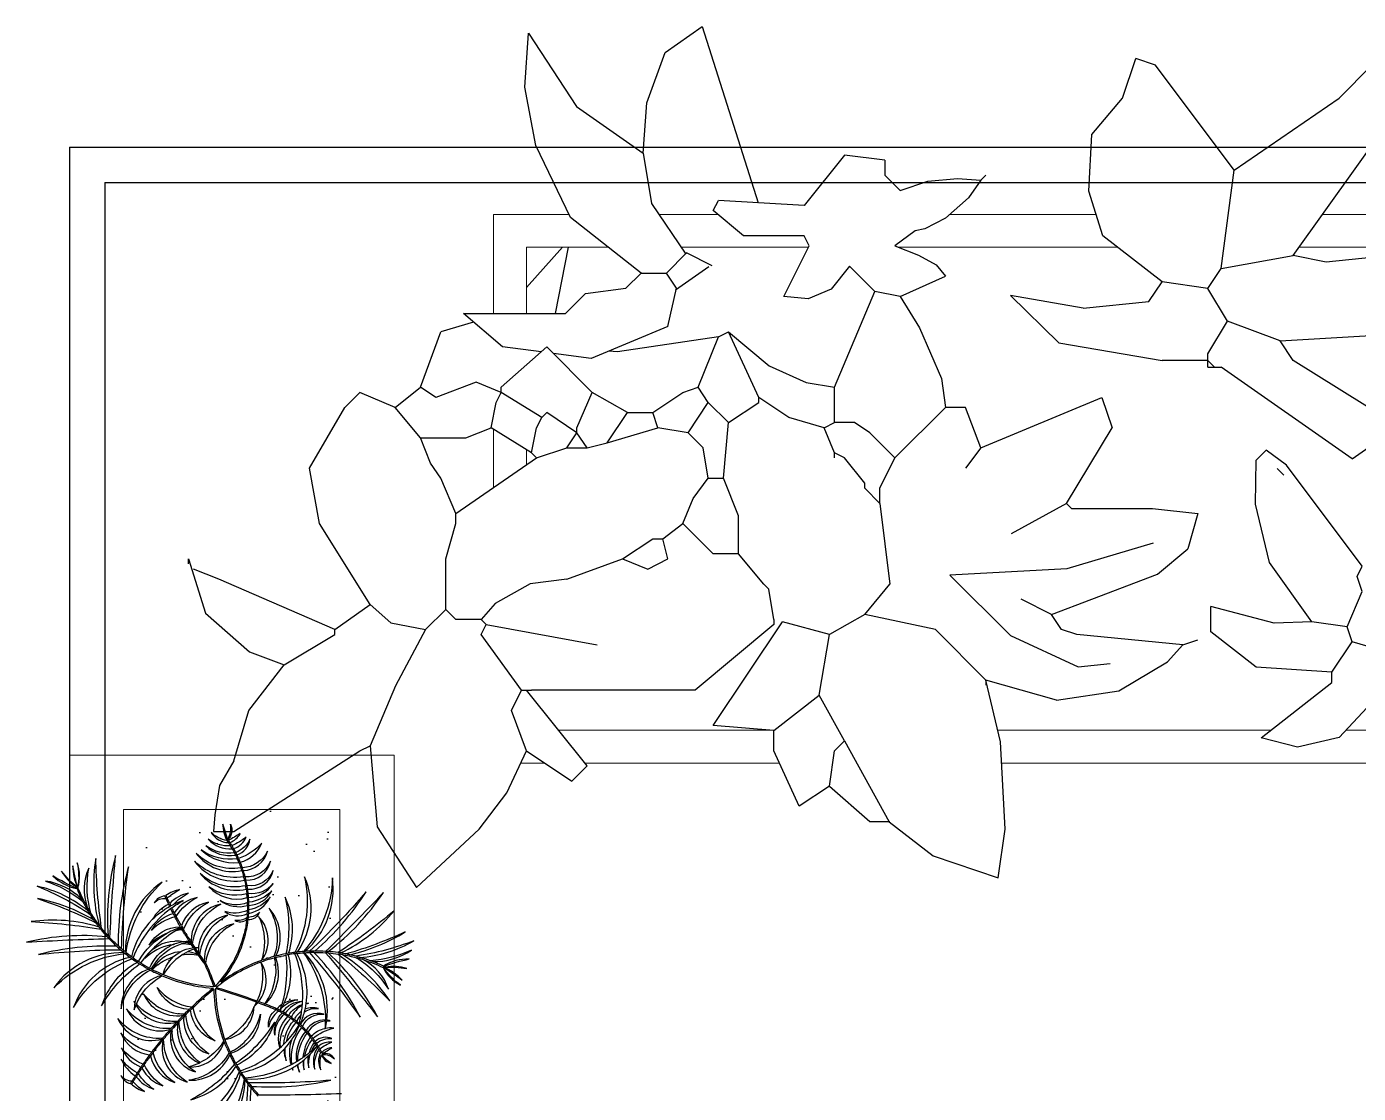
# Model space of a CAD drawing. Header units: millimetres. Extents: x 1227 to 5452, y 1361 to 9588.
# Drawn here: x 3467.7 to 3655.5, y 7403.7 to 7554.1 of the extents above; entities that cross this region are included whole.
import ezdxf

# ---------------------------------------------------------------- set-up
doc = ezdxf.new("R2010")
doc.units = ezdxf.units.MM
doc.layers.add('linee a vista', color=5, linetype='Continuous')
doc.layers.add('Plants', color=92, linetype='Continuous')
doc.layers.add('Pots', color=145, linetype='Continuous', lineweight=13)
doc.layers.add('Soil', color=7, linetype='Continuous', true_color=0xa1c4ab)

# ---------------------------------------------------------------- blocks, each defined once
blk = doc.blocks.new('6')
at = {"layer": 'Plants'}
for p, q in [((5427.11, 14760.65), (5428.46, 14780.49)), ((5428.46, 14780.49), (5446.04, 14753.57)), ((5478.5, 14773.4), (5491.99, 14782.82)), ((5491.99, 14782.82), (5512.48, 14718.4)), ((5471.74, 14754.98), (5478.5, 14773.4)), ((5645.73, 14756.73), (5650.53, 14771.13)), ((5657.72, 14768.73), (5650.53, 14771.13)), ((5686.52, 14730.34), (5657.72, 14768.73)), ((5724.91, 14756.73), (5736.9, 14768.73)), ((5431.16, 14739.4), (5427.11, 14760.65)), ((5634.52, 14743.43), (5645.73, 14756.73)), ((5686.52, 14730.34), (5724.91, 14756.73)), ((5446.04, 14753.57), (5470.38, 14736.57)), ((5470.38, 14736.57), (5471.74, 14754.98)), ((5708.11, 14699.15), (5744.1, 14749.53)), ((5633.41, 14722.66), (5634.52, 14743.43)), ((5443.82, 14713), (5431.16, 14739.4)), ((5470.38, 14736.57), (5473.41, 14718.14)), ((5544.04, 14735.87), (5529.27, 14717.42)), ((5558.8, 14734.03), (5544.04, 14735.87)), ((5558.8, 14734.03), (5558.8, 14728.49)), ((5558.8, 14728.49), (5564.34, 14722.96)), ((5564.34, 14722.96), (5574.47, 14726.29)), ((5574.47, 14726.29), (5585.31, 14727.35)), ((5585.31, 14727.35), (5593.87, 14726.65)), ((5593.87, 14726.65), (5589.38, 14720.25)), ((5593.87, 14726.65), (5595.71, 14728.49)), ((5681.72, 14694.35), (5686.52, 14730.34)), ((5638.53, 14706.34), (5633.41, 14722.66)), ((5473.41, 14718.14), (5485.95, 14699.67)), ((5496.05, 14715.57), (5497.9, 14719.26)), ((5529.27, 14717.42), (5497.9, 14719.26)), ((5589.38, 14720.25), (5580.91, 14712.79)), ((5469.66, 14692.7), (5443.82, 14713)), ((5507.12, 14706.34), (5496.05, 14715.57)), ((5580.91, 14712.79), (5573.45, 14708.88)), ((5569.88, 14708.19), (5562.49, 14702.65)), ((5573.45, 14708.88), (5569.88, 14708.19)), ((5440.96, 14702.17), (5427.72, 14687.42)), ((5438.32, 14677.93), (5443.16, 14702.17)), ((5529.27, 14706.34), (5507.12, 14706.34)), ((5521.89, 14684.2), (5531.12, 14702.65)), ((5531.12, 14702.65), (5529.27, 14706.34)), ((5562.49, 14702.65), (5571.08, 14699.29)), ((5660.13, 14689.55), (5638.53, 14706.34)), ((5486.27, 14700.08), (5478.88, 14692.7)), ((5495.65, 14695.39), (5486.27, 14700.08)), ((5571.08, 14699.29), (5577.52, 14695.74)), ((5681.72, 14694.35), (5708.11, 14699.15)), ((5720.11, 14696.75), (5708.11, 14699.15)), ((5768.1, 14701.54), (5720.11, 14696.75)), ((5464.12, 14687.16), (5469.66, 14692.7)), ((5469.66, 14692.7), (5478.88, 14692.7)), ((5482.58, 14687.16), (5478.88, 14692.7)), ((5494.43, 14695.06), (5482.23, 14686.53)), ((5545.88, 14695.27), (5539.21, 14686.86)), ((5555.11, 14686.04), (5545.88, 14695.27)), ((5577.52, 14695.74), (5580.95, 14691.58)), ((5676.92, 14687.15), (5681.72, 14694.35)), ((5564.34, 14684.2), (5580.95, 14691.58)), ((5655.33, 14682.35), (5660.13, 14689.55)), ((5676.92, 14687.15), (5660.13, 14689.55)), ((5441.97, 14677.93), (5449.35, 14685.32)), ((5449.35, 14685.32), (5464.12, 14687.16)), ((5479.48, 14673.22), (5482.58, 14687.16)), ((5530.73, 14683.31), (5521.89, 14684.2)), ((5539.21, 14686.86), (5530.73, 14683.31)), ((5540.34, 14650.98), (5555.11, 14686.04)), ((5564.34, 14684.2), (5555.11, 14686.04)), ((5564.34, 14684.2), (5571.41, 14672.66)), ((5604.77, 14684.57), (5622.4, 14667.25)), ((5631.34, 14679.95), (5604.77, 14684.57)), ((5631.34, 14679.95), (5655.33, 14682.35)), ((5684.12, 14675.16), (5676.92, 14687.15)), ((5404.7, 14677.93), (5441.97, 14677.93)), ((5418.99, 14665.73), (5404.75, 14677.93)), ((5408.37, 14674.83), (5396.38, 14671.28)), ((5479.48, 14673.22), (5451.45, 14661.48)), ((5571.41, 14672.66), (5579.55, 14654.19)), ((5676.92, 14663.16), (5684.12, 14675.16)), ((5703.32, 14667.96), (5684.12, 14675.16)), ((5389, 14650.98), (5396.38, 14671.28)), ((5497.9, 14669.43), (5460.98, 14663.89)), ((5490.51, 14650.98), (5497.9, 14669.43)), ((5497.9, 14669.43), (5501.58, 14671.28)), ((5512.66, 14647.28), (5501.58, 14671.28)), ((5501.58, 14671.28), (5516.5, 14658.81)), ((5703.32, 14667.96), (5744.1, 14670.35)), ((5708.11, 14660.76), (5703.32, 14667.96)), ((5418.53, 14650.98), (5435.14, 14665.74)), ((5433.05, 14663.89), (5418.99, 14665.73)), ((5451.75, 14649.13), (5435.14, 14665.74)), ((5451.45, 14661.48), (5437.59, 14663.29)), ((5460.98, 14663.89), (5457.85, 14664.16)), ((5622.4, 14667.25), (5660.13, 14660.76)), ((5676.92, 14660.76), (5676.92, 14663.16)), ((5516.5, 14658.81), (5530.06, 14652.77)), ((5676.92, 14660.76), (5660.13, 14660.76)), ((5679.32, 14658.36), (5676.92, 14660.76)), ((5676.92, 14658.36), (5676.92, 14660.76)), ((5676.92, 14658.36), (5679.32, 14658.36)), ((5679.32, 14658.36), (5681.72, 14658.36)), ((5729.7, 14624.77), (5681.72, 14658.36)), ((5746.5, 14636.76), (5708.11, 14660.76)), ((5579.55, 14654.19), (5580.95, 14643.59)), ((5361.32, 14643.59), (5366.85, 14649.13)), ((5379.77, 14643.59), (5366.85, 14649.13)), ((5379.77, 14643.59), (5389, 14650.98)), ((5394.54, 14647.28), (5389, 14650.98)), ((5409.31, 14652.82), (5394.54, 14647.28)), ((5418.53, 14649.13), (5409.31, 14652.82)), ((5416.69, 14645.44), (5418.53, 14649.13)), ((5418.53, 14649.13), (5418.53, 14650.98)), ((5433.3, 14639.9), (5418.53, 14649.13)), ((5446.21, 14636.21), (5451.75, 14649.13)), ((5464.67, 14641.75), (5451.75, 14649.13)), ((5473.9, 14641.75), (5484.97, 14649.13)), ((5484.97, 14649.13), (5490.51, 14650.98)), ((5494.2, 14645.44), (5490.51, 14650.98)), ((5530.06, 14652.77), (5540.34, 14650.98)), ((5540.34, 14638.06), (5540.34, 14650.98)), ((5348.4, 14621.45), (5361.32, 14643.59)), ((5389, 14632.52), (5379.77, 14643.59)), ((5414.84, 14636.21), (5416.69, 14645.44)), ((5486.82, 14634.36), (5494.2, 14645.44)), ((5501.58, 14638.06), (5494.2, 14645.44)), ((5501.58, 14638.06), (5512.66, 14645.44)), ((5523.73, 14639.9), (5512.66, 14647.28)), ((5512.66, 14645.44), (5512.66, 14647.28)), ((5562.49, 14625.13), (5580.95, 14643.59)), ((5588.33, 14643.59), (5580.95, 14643.59)), ((5593.87, 14628.83), (5588.33, 14643.59)), ((5593.87, 14628.83), (5638.16, 14647.28)), ((5638.16, 14647.28), (5641.86, 14636.21)), ((5431.45, 14636.21), (5433.3, 14639.9)), ((5435.14, 14641.75), (5433.3, 14639.9)), ((5446.21, 14634.36), (5435.14, 14641.75)), ((5457.29, 14630.67), (5464.67, 14641.75)), ((5464.67, 14641.75), (5473.9, 14641.75)), ((5475.75, 14636.21), (5473.9, 14641.75)), ((5536.65, 14636.21), (5523.73, 14639.9)), ((5405.61, 14632.52), (5414.84, 14636.21)), ((5429.6, 14626.98), (5414.84, 14636.21)), ((5429.6, 14626.98), (5431.45, 14636.21)), ((5442.53, 14628.83), (5446.21, 14634.36)), ((5446.21, 14634.36), (5446.21, 14636.21)), ((5449.91, 14628.83), (5446.21, 14634.36)), ((5457.29, 14630.67), (5475.75, 14636.21)), ((5486.82, 14634.36), (5475.75, 14636.21)), ((5492.36, 14628.83), (5486.82, 14634.36)), ((5499.74, 14617.75), (5501.58, 14638.06)), ((5536.65, 14636.21), (5540.34, 14638.06)), ((5540.34, 14626.98), (5536.65, 14636.21)), ((5547.73, 14638.06), (5540.34, 14638.06)), ((5553.27, 14634.36), (5547.73, 14638.06)), ((5562.49, 14625.13), (5553.27, 14634.36)), ((5625.25, 14608.52), (5641.86, 14636.21)), ((5729.7, 14624.77), (5746.5, 14636.76)), ((5392.69, 14623.29), (5389, 14632.52)), ((5389, 14632.52), (5405.61, 14632.52)), ((5431.45, 14625.13), (5442.53, 14628.83)), ((5442.53, 14628.83), (5449.91, 14628.83)), ((5449.91, 14628.83), (5457.29, 14630.67)), ((5494.2, 14617.75), (5492.36, 14628.83)), ((5593.87, 14628.83), (5588.33, 14621.45)), ((5401.92, 14604.84), (5431.45, 14625.13)), ((5431.45, 14625.13), (5429.6, 14626.98)), ((5544.04, 14625.13), (5540.34, 14626.98)), ((5540.34, 14625.13), (5540.34, 14626.98)), ((5551.42, 14615.91), (5544.04, 14625.13)), ((5556.95, 14614.06), (5562.49, 14625.13)), ((5694.36, 14608.23), (5694.58, 14624.3)), ((5694.58, 14624.3), (5698.27, 14627.99)), ((5705.66, 14622.46), (5698.27, 14627.99)), ((5352.09, 14601.14), (5348.4, 14621.45)), ((5396.38, 14617.75), (5392.69, 14623.29)), ((5704.68, 14618.89), (5702.28, 14621.28)), ((5733.34, 14585.54), (5705.66, 14622.46)), ((5401.92, 14604.84), (5396.38, 14617.75)), ((5488.67, 14610.37), (5494.2, 14617.75)), ((5494.2, 14617.75), (5499.74, 14617.75)), ((5505.31, 14603.93), (5499.74, 14617.75)), ((5551.42, 14614.06), (5551.42, 14615.91)), ((5484.97, 14601.14), (5488.67, 14610.37)), ((5556.95, 14608.52), (5551.42, 14614.06)), ((5556.95, 14608.52), (5556.95, 14614.06)), ((5401.92, 14601.14), (5401.92, 14604.84)), ((5556.95, 14608.52), (5560.65, 14579)), ((5625.25, 14608.52), (5604.94, 14597.45)), ((5625.25, 14608.52), (5627.09, 14606.68)), ((5627.09, 14606.68), (5656.62, 14606.68)), ((5656.62, 14606.68), (5673.23, 14604.84)), ((5673.23, 14604.84), (5669.54, 14591.91)), ((5699.45, 14586.92), (5694.36, 14608.23)), ((5370.55, 14571.61), (5352.09, 14601.14)), ((5398.23, 14588.23), (5401.92, 14601.14)), ((5477.59, 14595.61), (5484.97, 14601.14)), ((5496.05, 14590.07), (5484.97, 14601.14)), ((5505.28, 14590.07), (5505.31, 14603.93)), ((5462.82, 14588.23), (5473.9, 14595.61)), ((5473.9, 14595.61), (5477.59, 14595.61)), ((5479.44, 14588.23), (5477.59, 14595.61)), ((5505.28, 14590.07), (5496.05, 14590.07)), ((5514.51, 14579), (5505.28, 14590.07)), ((5656.93, 14594.03), (5625.39, 14584.59)), ((5658.47, 14582.69), (5669.54, 14591.91)), ((5304.1, 14588.23), (5310.38, 14568.42)), ((5304.1, 14586.38), (5304.1, 14588.23)), ((5398.23, 14569.77), (5398.23, 14588.23)), ((5442.53, 14580.84), (5462.82, 14588.23)), ((5462.82, 14588.23), (5472.06, 14584.53)), ((5472.06, 14584.53), (5479.44, 14588.23)), ((5714.88, 14565.24), (5699.45, 14586.92)), ((5731.5, 14581.85), (5733.34, 14585.54)), ((5315.18, 14580.84), (5305.95, 14584.53)), ((5357.62, 14562.38), (5315.18, 14580.84)), ((5442.53, 14580.84), (5429.03, 14579.07)), ((5625.39, 14584.59), (5582.59, 14582.23)), ((5582.59, 14582.23), (5604.74, 14560.2)), ((5634.47, 14573.46), (5658.47, 14582.69)), ((5733.34, 14576.31), (5731.5, 14581.85)), ((5429.03, 14579.07), (5416.32, 14571.97)), ((5516.35, 14577.15), (5514.51, 14579)), ((5518.19, 14566.08), (5516.35, 14577.15)), ((5551.42, 14567.92), (5560.65, 14579)), ((5727.8, 14563.39), (5733.34, 14576.31)), ((5357.62, 14562.38), (5370.55, 14571.61)), ((5370.55, 14571.61), (5378.18, 14564.87)), ((5416.32, 14571.97), (5411.15, 14566.08)), ((5619.71, 14567.92), (5608.63, 14573.46)), ((5619.71, 14567.92), (5634.47, 14573.46)), ((5701.14, 14564.72), (5677.97, 14570.78)), ((5677.97, 14561.55), (5677.97, 14570.78)), ((5310.38, 14568.42), (5326.48, 14554.21)), ((5390.85, 14562.38), (5398.23, 14569.77)), ((5401.92, 14566.08), (5398.23, 14569.77)), ((5411.15, 14566.08), (5401.92, 14566.08)), ((5412.99, 14564.23), (5411.15, 14566.08)), ((5518.19, 14566.08), (5518.19, 14564.23)), ((5551.42, 14567.92), (5538.5, 14560.54)), ((5577.26, 14562.38), (5551.42, 14567.92)), ((5623.4, 14562.38), (5619.71, 14567.92)), ((5357.62, 14560.54), (5357.62, 14562.38)), ((5378.18, 14564.87), (5390.85, 14562.38)), ((5390.85, 14562.38), (5379.87, 14541.78)), ((5411.15, 14560.54), (5412.99, 14564.23)), ((5412.99, 14564.23), (5453.6, 14556.85)), ((5518.19, 14564.23), (5489.4, 14540.24)), ((5496.05, 14527.32), (5521.33, 14565.22)), ((5538.5, 14560.54), (5521.33, 14565.22)), ((5595.71, 14543.93), (5577.26, 14562.38)), ((5628.93, 14560.54), (5623.4, 14562.38)), ((5694.58, 14548.63), (5677.97, 14561.55)), ((5714.88, 14565.24), (5701.14, 14564.72)), ((5727.8, 14563.39), (5714.89, 14565.24)), ((5729.65, 14557.86), (5727.8, 14563.39)), ((5339.17, 14549.47), (5357.62, 14560.54)), ((5425.92, 14540.24), (5411.15, 14560.54)), ((5534.81, 14538.39), (5538.5, 14560.54)), ((5604.74, 14560.2), (5629.52, 14548.79)), ((5667.69, 14556.85), (5628.93, 14560.54)), ((5662.1, 14550.66), (5667.69, 14556.85)), ((5667.69, 14556.85), (5673.23, 14558.69)), ((5722.27, 14546.78), (5729.65, 14557.86)), ((5742.57, 14554.16), (5729.65, 14557.86)), ((5326.48, 14554.21), (5339.17, 14549.47)), ((5326.25, 14532.86), (5339.17, 14549.47)), ((5629.52, 14548.79), (5641.16, 14549.97)), ((5644.3, 14540.01), (5662.1, 14550.66)), ((5722.27, 14546.78), (5694.58, 14548.63)), ((5722.27, 14543.09), (5722.27, 14546.78)), ((5379.87, 14541.78), (5370.55, 14519.93)), ((5601.08, 14521.36), (5595.71, 14543.93)), ((5621.55, 14536.54), (5595.71, 14543.93)), ((5595.71, 14543.93), (5595.71, 14542.08)), ((5696.43, 14522.79), (5722.27, 14543.09)), ((5422.22, 14532.86), (5425.92, 14540.24)), ((5425.92, 14540.24), (5427.76, 14540.24)), ((5449.91, 14512.55), (5427.76, 14540.24)), ((5427.76, 14540.24), (5429.6, 14540.24)), ((5489.4, 14540.24), (5429.6, 14540.24)), ((5518.19, 14525.47), (5534.81, 14538.39)), ((5544.04, 14521.78), (5534.81, 14538.39)), ((5621.55, 14536.54), (5644.3, 14540.01)), ((5320.71, 14514.4), (5326.25, 14532.86)), ((5427.76, 14518.09), (5422.22, 14532.86)), ((5735.19, 14533.87), (5724.87, 14522.99)), ((5518.19, 14525.47), (5496.05, 14527.32)), ((5518.19, 14518.09), (5518.19, 14525.47)), ((5540.34, 14518.09), (5544.04, 14521.78)), ((5544.04, 14521.78), (5560.4, 14492.06)), ((5709.62, 14519.44), (5696.43, 14522.79)), ((5724.87, 14522.99), (5709.62, 14519.44)), ((5320.72, 14488.56), (5366.85, 14518.09)), ((5366.85, 14518.09), (5370.55, 14519.93)), ((5370.55, 14519.93), (5373.09, 14490.29)), ((5420.55, 14502.72), (5427.76, 14518.09)), ((5427.76, 14518.09), (5444.37, 14507.02)), ((5527.42, 14497.79), (5518.19, 14518.09)), ((5538.5, 14505.17), (5540.34, 14518.09)), ((5602.77, 14489.4), (5601.08, 14521.36)), ((5320.71, 14514.4), (5315.46, 14505.38)), ((5444.37, 14507.02), (5449.91, 14512.55)), ((5315.46, 14505.38), (5313.77, 14494.72)), ((5410.38, 14489.4), (5420.55, 14502.72)), ((5538.5, 14505.17), (5527.42, 14497.79)), ((5538.5, 14505.17), (5553.27, 14492.25)), ((5313.77, 14494.72), (5313.33, 14488.56)), ((5313.33, 14488.56), (5320.72, 14488.56)), ((5373.09, 14490.29), (5387.5, 14468.09)), ((5387.5, 14468.09), (5410.38, 14489.4)), ((5553.27, 14492.25), (5560.65, 14492.25)), ((5560.4, 14492.06), (5576.5, 14479.63)), ((5600.23, 14471.64), (5602.77, 14489.4)), ((5576.5, 14479.63), (5600.23, 14471.64))]:
    blk.add_line(p, q, dxfattribs=at)
for centre, start, end in [((5479.48, 14673.22), 292.4667, 347.1957), ((5489.4, 14540.24), 270.353, 310.156)]:
    blk.add_arc(centre, 0.000231, start, end, dxfattribs=at)
blk = doc.blocks.new('24')
at = {"layer": 'Pots'}
for points in [[(5415.72, 14677.93), (5415.72, 14714.17), (5443.26, 14714.17)], [(5476.11, 14714.17), (5497.73, 14714.17)], [(5582.48, 14714.17), (5636.08, 14714.17)], [(5718.84, 14714.17), (5777.57, 14714.17)], [(5427.72, 14677.93), (5427.72, 14702.17), (5457.6, 14702.17)], [(5484.26, 14702.17), (5530.88, 14702.17)], [(5563.72, 14702.17), (5643.9, 14702.17)], [(5710.27, 14702.17), (5785.34, 14702.17)], [(5415.72, 14614.32), (5415.72, 14635.66)], [(5427.72, 14622.57), (5427.72, 14628.16)], [(5518.37, 14525.6), (5439.47, 14525.6)], [(5700.01, 14525.6), (5600.07, 14525.6)], [(5757.96, 14525.6), (5727.36, 14525.6)], [(5434.49, 14513.6), (5425.66, 14513.6)], [(5520.23, 14513.6), (5449.07, 14513.6)], [(5892.81, 14513.6), (5601.49, 14513.6)]]:
    blk.add_lwpolyline(points, dxfattribs=at)
blk = doc.blocks.new('17')
at = {"layer": 'Soil'}
h = blk.add_hatch(dxfattribs=at)
h.set_pattern_fill('AR-SAND', color=256, scale=1.2, angle=-90, style=0)
h.set_pattern_definition([(307.5, (3106.124, 13045.087), (58.7296, 1.92), [0, -46.3296, 0, -51.816, 0, -49.53]), (277.5, (3106.12, 13045.09), (86.019, -53.9428), [0, -24.9936, 0, -41.7576, 0, -16.002]), (237.5, (3106.124, 13082.577), (0.1725, -94.9191), [0, -15.24, 0, -54.864, 0, -71.628]), (227.5, (3106.12, 13082.58), (26.7515, -91.6268), [0, -7.62, 0, -35.9664, 0, -41.148])])
h.paths.add_polyline_path([(5118.12, 12885.09), (5118.12, 13045.09), (3106.12, 13045.09), (3106.12, 12885.09)])
at = {"layer": 'Plants'}
for points in [[(3282.34, 12961.37, 0.008761), (3286.13, 12963.04, -0.228296), (3306.19, 12933.38, 0.30667), (3287.48, 12963.68, 0.016073), (3294.22, 12967.18, -0.111271), (3320.61, 12934.75, 0.196953), (3295.93, 12968.16, 0.010075), (3299.99, 12970.64, -0.174181), (3341.26, 12932.56, 0.2582), (3301.52, 12971.64, 0.009787), (3305.32, 12974.26, -0.175168), (3356.54, 12946.32, 0.249628), (3306.19, 12974.89, 0.007062), (3308.86, 12976.9, -0.026555), (3369.2, 12970.19, 0.070199), (3311.88, 12979.33, 0.016905), (3317.85, 12984.64, -0.011876)], [(3316.15, 13046.25, -0.011872), (3317.17, 12985.39, -0.018411), (3310.71, 12979.67, 0.071243), (3306.19, 13038.39, -0.026608), (3308.1, 12977.59, -0.007675), (3305.23, 12975.44, 0.145995), (3297.2, 13009.72, 0.012828), (3298.68, 13010.33, -0.011311), (3297.07, 13009.95, 0.016484), (3294.93, 13013.4, 0.048154), (3300.14, 13015.09, -0.044838), (3294.49, 13014.04, 0.018482), (3291.78, 13017.69, 0.057754), (3298.43, 13018.58, -0.061447), (3291.07, 13018.55, 0.017061), (3288.27, 13021.69, 0.101227), (3297.16, 13022.03, -0.102531), (3286.73, 13023.24, 0.029389), (3281.26, 13027.98, -0.003222), (3282.05, 13028.46, 0.225947), (3298, 13026.39, -0.181854), (3283.89, 13029.52, -0.008531), (3286.04, 13030.67, 0.247708), (3298.41, 13030.93, -0.143025), (3287.6, 13031.31, 0.219665), (3293.83, 13038.55, -0.099835), (3287.22, 13031.76, -0.21884), (3290.44, 13041.12, 0.315728), (3286.51, 13032.04, -0.001312), (3282.22, 13039.17, 0.181035), (3285.63, 13031.61, 0.00655), (3283.09, 13030.22, -0.089212), (3278.07, 13039.11, 0.223385), (3281.23, 13029.14, 0.00969), (3278.85, 13027.64, -0.181136), (3275.31, 13039.11, 0.289028), (3277.52, 13026.74, 0.007628), (3275.33, 13025.14, -0.125725), (3267.71, 13040.49, 0.079591), (3267.88, 13034.27, 0.023263), (3262.24, 13035.27, -0.036773), (3262.24, 13037.89, 0.041452), (3261.76, 13035.33, 0.223184), (3212.02, 13018.91, -0.007675), (3211.83, 13022.5, -0.026608), (3259.65, 13060.11, 0.071243), (3211.75, 13025.84, -0.018411), (3211.97, 13034.46, -0.011872), (3259.26, 13072.79, 0.083632), (3212.11, 13036.35, -0.015992), (3212.94, 13043.79, -0.031808), (3247.61, 13081.93, 0.108995), (3213.39, 13046.66, -0.022934), (3215.67, 13057.15, -0.116154), (3238.91, 13080.93, 0.198599), (3217.1, 13062.06, -0.034164), (3222.9, 13076.95, 0.164846), (3235.95, 13089.83, -0.091874), (3223, 13077.15, -0.005552), (3224.14, 13079.49, -0.016458), (3232.2, 13091.01, 0.11371), (3222.9, 13077.57, -0.07322), (3223.73, 13094.42, 0.137372), (3222.64, 13078.73, 0.003388), (3221.95, 13077.29, -0.03724), (3216.62, 13096.32, 0.144632), (3221.87, 13077.13, 0.018041), (3218.54, 13069.28, 0.156383), (3210.07, 13097.88, -0.090095), (3217.94, 13067.67, 0.017265), (3215.4, 13059.92, 0.118477), (3203.11, 13099.7, -0.057239), (3214.56, 13056.86, 0.009879), (3213.47, 13052.32, 0.081452), (3196.62, 13093.37, -0.036883), (3212.92, 13049.68, 0.008888), (3212.19, 13045.55, 0.11194), (3180.92, 13085.13, -0.031946), (3211.91, 13043.66, 0.015718), (3211.09, 13036.28, 0.083846), (3167.55, 13077.18, -0.011876), (3210.97, 13034.49, 0.016905), (3210.73, 13026.51, 0.070199), (3166.9, 13064.55, -0.026555), (3210.81, 13022.64, 0.007062), (3210.99, 13019.3, 0.249628), (3156.74, 13039.52, -0.175168), (3211.06, 13018.23, 0.009787), (3211.5, 13013.63, 0.2582), (3156.01, 13018.97, -0.174181), (3211.72, 13011.82, 0.010075), (3212.43, 13007.11, 0.196953), (3170.96, 13004.56, -0.111271), (3212.77, 13005.18, 0.016073), (3214.42, 12997.77, 0.30667), (3179.18, 12992.63, -0.228296), (3214.8, 12996.31, 0.008761), (3215.95, 12992.34, 0.022939)], [(3221.95, 13077.29, 0.000378), (3221.87, 13077.13, 0.34205)], [(3222.64, 13078.73, 0.010189), (3222.9, 13077.57, -0.07322)], [(3223, 13077.15, 0.000462), (3222.9, 13076.95, -0.017284)], [(3215.4, 13059.92, 0.006714), (3214.56, 13056.86, 0.34205)], [(3217.1, 13062.06, 0.010919), (3215.67, 13057.15, -0.017284)], [(3218.54, 13069.28, 0.003648), (3217.94, 13067.67, 0.34205)], [(3213.47, 13052.32, 0.005709), (3212.92, 13049.68, 0.34205)], [(3212.19, 13045.55, 0.004036), (3211.91, 13043.66, 0.34205)], [(3213.39, 13046.66, 0.006188), (3212.94, 13043.79, -0.017284)], [(3211.09, 13036.28, 0.003791), (3210.97, 13034.49, 0.34205)], [(3212.11, 13036.35, 0.004048), (3211.97, 13034.46, -0.017284)], [(3262.33, 13034.38, 0.001867), (3261.69, 13034.38, 0.175567)], [(3261.76, 13035.33, -0.001977), (3262.24, 13035.27, 0.0174)], [(3267.88, 13034.27, -0.001729), (3268.29, 13034.18, 0.001174), (3267.89, 13034.2, 0.175567)], [(3210.73, 13026.51, 0.008209), (3210.81, 13022.64, 0.34205)], [(3211.75, 13025.84, 0.007125), (3211.83, 13022.5, -0.017284)], [(3271.54, 13020.8, 0.006328), (3270.2, 13019.59)], [(3276.28, 13024.61, 0.0086), (3274.33, 13023.12)], [(3279.6, 13026.92, 0.005519), (3278.29, 13026.04)], [(3281.26, 13027.98, 0.002558), (3280.76, 13028.36, -0.001751), (3281.18, 13027.93)], [(3283.89, 13029.52, 0.007421), (3282.05, 13028.46)], [(3284.66, 13024.03, -0.007156), (3286.21, 13022.13)], [(3288.27, 13021.69, 0.00889), (3286.73, 13023.24, -0.001751)], [(3210.99, 13019.3, 0.002276), (3211.06, 13018.23, 0.34205)], [(3211.5, 13013.63, 0.003859), (3211.72, 13011.82, 0.34205)], [(3212.02, 13018.91, 0.001743), (3212.08, 13018.1, -0.017284)], [(3212.56, 13013.17, 0.003104), (3212.75, 13011.73, -0.017284)], [(3250.93, 13017.25, 0.002128), (3250.22, 13017.31, 0.15929)], [(3299.26, 12971.37, 0.115228), (3279.53, 13003.59, -0.165702), (3262.22, 13010.88, 0.010075), (3260.5, 13008.57, 0.223516), (3281.86, 13000.77, -0.274752), (3282, 13000.61, -0.277747), (3259.12, 13006.56, 0.010686), (3257.49, 13003.97, 0.235094), (3272.89, 12996.83, -0.227839), (3256.55, 13002.36, 0.007496), (3255.52, 13000.48), (3255.48, 13000.41, 0.002637), (3255.13, 12999.74, 0.198541), (3267.04, 12992.32, -0.273693), (3254.18, 12997.76, 0.001461), (3253.17, 12995.28, -0.133271)], [(3257.67, 13016.36, 0.007874), (3255.09, 13016.76, 0.15929)], [(3263.57, 13012.57, 0.007554), (3262.22, 13010.88)], [(3265.78, 13015.13, 0.002294), (3265.34, 13014.64, 0.007554)], [(3267.33, 13016.78, 0.007913), (3265.78, 13015.13, 0.002294)], [(3269.82, 13013.27, 0.019311), (3265.78, 13015.13, 0.255482)], [(3276.62, 13009.23, 0.034379), (3269.82, 13013.27, 0.010152), (3266.61, 13014.28, -0.043508)], [(3288.61, 13018.95, -0.004325), (3289.47, 13017.74)], [(3291.78, 13017.69, 0.004534), (3291.07, 13018.55, -0.001751)], [(3291.99, 13013.89, -0.003128), (3292.55, 13012.98)], [(3294.93, 13013.4, 0.003123), (3294.49, 13014.04, -0.001751)], [(3212.43, 13007.11, 0.004157), (3212.77, 13005.18, 0.34205)], [(3213.5, 13006.8, 0.003647), (3213.81, 13005.12, -0.017284)], [(3213.81, 13005.12, -0.096704), (3250.14, 13002.16, 0.065237), (3253.43, 12998.58, 0.000419), (3253.38, 12998.47), (3253.37, 12998.44, 0.001663), (3252.21, 12995.61, 0.085344)], [(3237.01, 12997.95, 0.174599), (3215.49, 12997.65, -0.016348), (3213.81, 13005.12, -0.096704)], [(3249.11, 13003.8, -0.018916), (3252.83, 13001.98, 0.004427)], [(3253.81, 13001.05, 0.010093), (3250.14, 13002.16, 0.111381)], [(3254.64, 13000.97, -0.004103), (3255.41, 13000.51, 0.002389), (3254.55, 13000.8, 0.111381)], [(3257.49, 13003.97, 0.006543), (3256.55, 13002.36)], [(3260.5, 13008.57, 0.008533), (3259.12, 13006.56)], [(3277.85, 13005.25, -0.007097), (3279.53, 13003.59)], [(3283.54, 13003.59, 0.006456), (3282.45, 13004.6, 0.010152)], [(3294.52, 13009.52, -0.00192), (3294.83, 13008.93)], [(3297.2, 13009.72, 0.001072), (3297.07, 13009.95, -0.001751)], [(3198.49, 12975.21, 0.032904), (3187.34, 12977.23, 0.317856), (3182.14, 12985.73, -0.182485), (3185.94, 12977.37, 0.008732), (3182.94, 12977.61, 0.237757), (3170.8, 12993.58, -0.181755), (3180.34, 12977.73, 0.009722), (3176.99, 12977.77, 0.260759), (3166.36, 12994.64, -0.17378), (3174.65, 12977.72, 0.010192), (3171.14, 12977.53, 0.252617), (3160.8, 12995.68, -0.260535), (3168.33, 12977.27, 0.009886), (3164.95, 12976.83, 0.378858), (3151.27, 12995.63, -0.346761), (3162.44, 12976.42, 0.012354), (3158.27, 12975.57, 0.373521), (3144.42, 12993.72, -0.326048), (3155.89, 12974.99, 0.014119), (3151.22, 12973.63, 0.339397), (3136.97, 12991.42, -0.281611), (3149.19, 12972.95, 0.012773), (3145.08, 12971.39, 0.238874), (3131.09, 12987.25, -0.126845), (3142.33, 12970.21, 0.008463), (3139.69, 12968.97, 0.290901), (3128.09, 12978.56, -0.182356), (3137.99, 12968.11, 0.009727), (3135.04, 12966.51, 0.225145), (3126.49, 12975.68, -0.089929), (3132.83, 12965.22, 0.008098), (3130.47, 12963.73, 0.181535), (3124.01, 12971.41, -0.001325), (3128.98, 12962.73, 0.002449), (3128.28, 12962.25, 0.34205)], [(3212.4, 12990.17, 0.294809), (3185.23, 12984.93, -0.150745), (3210.42, 12988.75, 0.100395)], [(3214.42, 12997.77, 0.003177), (3214.8, 12996.31, 0.34205)], [(3215.49, 12997.65, 0.002616), (3215.8, 12996.47, -0.017284)], [(3216.85, 12992.82, -0.008097), (3215.8, 12996.47, -0.087635), (3230.13, 12997.3)], [(3215.95, 12992.34, 0.011195), (3217.61, 12987.32, 0.34205)], [(3216.85, 12992.82, 0.01382), (3218.91, 12986.69, -0.017284)], [(3237.01, 12997.95, -0.126631), (3250.22, 12989.22, 0.13356), (3230.13, 12997.3, 0.223815)], [(3253.17, 12995.28, 0.003303), (3250.94, 12989.65), (3250.88, 12989.5, 0.003031), (3248.9, 12984.3)], [(3252.21, 12995.61, 0.003276), (3250, 12990.02), (3249.94, 12989.86, 0.000136), (3249.85, 12989.63)], [(3254.41, 13000.53, 0.007542), (3253.43, 12998.58)], [(3255.13, 12999.74, 0.006612), (3254.29, 12998.04, 0.000167), (3254.18, 12997.76)], [(3272.65, 12981.67, -0.180095), (3286.39, 12964.28, 0.017102), (3293.51, 12967.94, 0.111381), (3263.25, 12996.86, -0.201249), (3295, 12968.79, 0.010644), (3299.26, 12971.37, 0.115228)], [(3217.73, 12986.99, 0.07228), (3233.73, 12957.02, 0.116598), (3198.49, 12975.21, 0.34205)], [(3210.42, 12988.75, -0.043602), (3217.73, 12986.99)], [(3217.61, 12987.32, 0.058472), (3212.4, 12990.17, -0.195633)], [(3217.61, 12987.32, 0.000734), (3217.73, 12986.99, 0.34205)], [(3218.93, 12986.65, -0.198813), (3251.6, 12981.61, 0.3682), (3218.91, 12986.69, 0.3682)], [(3218.91, 12986.69, 0.000079), (3218.93, 12986.65, -0.017284)], [(3218.93, 12986.65, 0.081515), (3237.61, 12953.64, -0.017284), (3247.62, 12983.75)], [(3248.53, 12983.31, 0.017381), (3238.5, 12953.09, 0.096116), (3282.13, 12962.37, 0.296259)], [(3276.14, 12960.02, 0.361519), (3251.73, 12981.65), (3251.92, 12981.44, -0.193822), (3276.07, 12959.99)], [(3276.93, 12975.59, 0.137722), (3257.35, 12986.26, -0.127824), (3272.65, 12981.67)], [(3127.97, 12962.14, 0.196497), (3117.13, 12964.1, -0.339351), (3128.26, 12962.28, -0.001093), (3128.29, 12962.25), (3116.95, 12958.54, 0.109533), (3128.93, 12961.47, -0.000646), (3129.11, 12961.6, -0.146881), (3123.16, 12949.8, 0.249702), (3130.63, 12962.62, -0.008474), (3133.06, 12964.17, -0.182999), (3128.11, 12947.59, 0.227209), (3135.23, 12965.46, -0.010091), (3138.25, 12967.11, -0.182927), (3133.13, 12945.93, 0.229826), (3139.92, 12967.96, -0.008605), (3142.57, 12969.21, -0.199295), (3135.98, 12942.6, 0.221467), (3145.26, 12970.37, -0.01266), (3149.29, 12971.91, -0.241086), (3138.6, 12938.8, 0.288134), (3151.33, 12972.6, -0.014047), (3155.92, 12973.95, -0.231299), (3144.4, 12937.54, 0.289254), (3158.33, 12974.55, -0.012414), (3162.47, 12975.4, -0.248707), (3153.42, 12941.7, 0.280333), (3165.01, 12975.82, -0.010048), (3168.4, 12976.26, -0.231558), (3163.19, 12948.23, 0.285972), (3171.29, 12976.53, -0.010639), (3174.91, 12976.72, -0.236286), (3173.42, 12956.48, 0.228942), (3177.15, 12976.76, -0.010354), (3180.68, 12976.71, -0.199826), (3181.51, 12959.93, 0.275871), (3183.28, 12976.58, -0.008857), (3186.29, 12976.32, -0.154321), (3188.23, 12967.36, 0.258261), (3187.67, 12976.17, -0.030774), (3197.98, 12974.3, 0.073569)], [(3145.08, 12971.39, 0.008676), (3142.33, 12970.21, 0.34205)], [(3151.22, 12973.63, 0.006196), (3149.19, 12972.95, 0.34205)], [(3151.33, 12972.6, 0.006309), (3149.29, 12971.91, 0.358744)], [(3158.27, 12975.57, 0.00709), (3155.89, 12974.99, 0.34205)], [(3158.33, 12974.55, 0.007289), (3155.92, 12973.95, 0.358744)], [(3164.95, 12976.83, 0.007389), (3162.44, 12976.42, 0.34205)], [(3165.01, 12975.82, 0.007547), (3162.47, 12975.4, 0.358744)], [(3171.14, 12977.53, 0.008187), (3168.33, 12977.27, 0.34205)], [(3171.29, 12976.53, 0.008521), (3168.4, 12976.26, 0.358744)], [(3176.99, 12977.77, 0.006784), (3174.65, 12977.72, 0.34205)], [(3177.15, 12976.76, 0.006573), (3174.91, 12976.72, 0.358744)], [(3182.94, 12977.61, 0.007551), (3180.34, 12977.73, 0.34205)], [(3183.28, 12976.58, 0.007642), (3180.68, 12976.71, 0.358744)], [(3187.34, 12977.23, 0.004064), (3185.94, 12977.37, 0.34205)], [(3187.67, 12976.17, 0.004076), (3186.29, 12976.32, 0.358744)], [(3208.84, 12938.16, 0.01255), (3219.9, 12945.94), (3219.99, 12946, -0.023023), (3236.88, 12952.78, 0.13279), (3197.98, 12974.3, 0.358744)], [(3285.38, 12963.81, 0.088511), (3276.93, 12975.59, -0.078713)], [(3299.26, 12971.37, 0.003104), (3300.48, 12972.16, 0.296259)], [(3301.52, 12971.64, -0.003859), (3299.99, 12970.64, 0.086941)], [(3304.57, 12974.96, 0.001743), (3305.23, 12975.44, 0.296259)], [(3306.19, 12974.89, -0.002276), (3305.32, 12974.26, 0.086941)], [(3308.1, 12977.59, 0.007125), (3310.71, 12979.67, 0.296259)], [(3311.88, 12979.33, -0.008209), (3308.86, 12976.9, 0.086941)], [(3128.93, 12961.47, 0.027335), (3128.29, 12962.25, -0.217634)], [(3130.47, 12963.73, 0.00522), (3128.98, 12962.73, 0.34205)], [(3130.63, 12962.62, 0.005357), (3129.11, 12961.6, 0.358744)], [(3135.04, 12966.51, 0.007423), (3132.83, 12965.22, 0.34205)], [(3135.23, 12965.46, 0.007412), (3133.06, 12964.17, 0.358744)], [(3139.69, 12968.97, 0.005521), (3137.99, 12968.11, 0.34205)], [(3139.92, 12967.96, 0.005504), (3138.25, 12967.11, 0.358744)], [(3145.26, 12970.37, 0.008601), (3142.57, 12969.21, 0.358744)], [(3192.46, 12951.17, -0.091), (3184.24, 12962.24, 0.163378), (3192.73, 12947.44, 0.047115)], [(3193.39, 12961.83, -0.036015), (3190.62, 12966.58, 0.068238), (3193, 12959.69, 0.047136)], [(3193.39, 12961.83, 0.209929), (3219.48, 12945.63, 0.247818)], [(3282.34, 12961.37, -0.094945), (3238.86, 12952.09, 0.041167), (3269.56, 12920.14, 0.086941)], [(3282.13, 12962.37, 0.007571), (3285.38, 12963.81, 0.088511)], [(3285.38, 12963.81, 0.002388), (3286.39, 12964.28, 0.296259)], [(3287.48, 12963.68, -0.003177), (3286.13, 12963.04, 0.086941)], [(3293.51, 12967.94, 0.003647), (3295, 12968.79, 0.296259)], [(3295.93, 12968.16, -0.004157), (3294.22, 12967.18, 0.086941)], [(3194.49, 12939.09, -0.173161), (3176.06, 12956.98, 0.285814), (3195.44, 12936.33, 0.031249)], [(3218.73, 12945.08, -0.301093), (3193, 12959.69, 0.247818)], [(3209.19, 12937.17, 0.012738), (3220.46, 12945.1, -0.023021), (3237.27, 12951.85, -0.095948), (3225.7, 12908.84)], [(3252.75, 12936.32, 0.200478), (3277.06, 12952.92, -0.295535), (3254.41, 12934.59)], [(3268.07, 12918.74, -0.239912), (3253.33, 12887.39, 0.377655), (3268.7, 12919.31, 0.00101), (3268.83, 12919.44, 0.007709), (3275.17, 12914.01, -0.252386), (3260.52, 12880.86, 0.386946), (3275.64, 12913.62, 0.011413), (3285.34, 12905.97, -0.181744), (3271.27, 12883.08, 0.267567), (3287.43, 12904.42, 0.007749), (3294.26, 12899.55, -0.133418), (3282.21, 12883.55, 0.197101), (3296.54, 12897.99, 0.004676), (3300.76, 12895.2, -0.102074), (3290.74, 12883.47, 0.152625), (3302.94, 12893.8, 0.004284), (3306.87, 12891.35, -0.251353), (3302.59, 12883.09, 0.229983), (3308.69, 12890.25, -0.014727), (3308.81, 12890.77, 0.108264), (3314.62, 12900.66, -0.073333), (3307.26, 12892.3, -0.003954), (3303.64, 12894.55, 0.152286), (3312.88, 12907.56, -0.108204), (3301.26, 12896.08, -0.004457), (3297.25, 12898.73, 0.196503), (3310.37, 12914.19, -0.139054), (3294.69, 12900.48, -0.007436), (3288.16, 12905.13, 0.266584), (3307.97, 12923.01, -0.185699), (3285.78, 12906.91, -0.010962), (3276.49, 12914.22, 0.384218), (3307.61, 12932.1, -0.251822), (3275.9, 12914.72, -0.007733), (3269.56, 12920.14, 0.00108), (3269.7, 12920.27, 0.37654), (3300.11, 12938.3, -0.039649), (3296.43, 12933.5, 0.290155), (3282.96, 12957.25, 0.022939)], [(3283.15, 12954.82, -0.096277), (3293.19, 12941.74, -0.142028), (3276.4, 12928.68, 0.058444)], [(3277.1, 12959.3, -0.043602), (3283.15, 12954.82, 0.294809)], [(3282.96, 12957.25, 0.058472), (3277.43, 12959.42, 0.359478)], [(3197.8, 12931.17, -0.003274), (3194.76, 12929.38, -0.185699), (3174.63, 12947.99, 0.266584), (3192.18, 12927.9, -0.007436), (3185.15, 12924.05, -0.139054), (3171.2, 12939.52, 0.196503), (3182.4, 12922.61, -0.003728), (3178.81, 12920.8, -0.030052), (3173.45, 12929.22, 0.034089), (3176.38, 12921.94, -0.093143), (3167.92, 12933.23, 0.152286), (3175.56, 12919.22, -0.003954), (3171.7, 12917.41, -0.073333), (3165.38, 12926.59, 0.103416), (3169.68, 12916.5, -0.675485), (3170.04, 12915.55, 0.229983), (3175.25, 12907.71, -0.251353), (3171.97, 12916.43, 0.004284), (3176.17, 12918.39, 0.154749), (3187.25, 12906.58, 0.140718), (3214.96, 12891.03, -0.010568), (3211.95, 12887.1, -0.175567), (3159.88, 12913.68, 0.25167), (3211.44, 12886.46, -0.007675), (3209.13, 12883.7, -0.026608), (3148.52, 12888.82, 0.071243), (3206.92, 12881.21, -0.018411), (3200.87, 12875.06, -0.011872), (3140.15, 12879.28, 0.083632), (3199.49, 12873.77, -0.015992), (3193.8, 12868.89, -0.031808), (3142.43, 12864.65, 0.108995), (3191.52, 12867.11, -0.022934), (3182.69, 12860.99, -0.116154), (3149.48, 12859.44, 0.198599), (3178.3, 12858.37, -0.034164), (3163.9, 12851.44, 0.164846), (3145.58, 12850.91, -0.091874), (3163.7, 12851.36, -0.004117), (3161.9, 12850.66, -0.016919), (3147.76, 12847.63, 0.11371), (3163.72, 12851.12, -0.07322), (3151.63, 12839.36, 0.136761), (3163.09, 12850.04, 0.00291), (3164.37, 12850.54, -0.03724), (3155.28, 12832.99, 0.144632), (3164.53, 12850.61, 0.018041), (3172.32, 12854.07, 0.156383), (3159.01, 12827.38, -0.090095), (3173.86, 12854.84, 0.017265), (3181, 12858.77, 0.118477), (3162.86, 12821.3, -0.057239), (3183.71, 12860.44, 0.009879), (3187.6, 12863.01, 0.081452), (3171.93, 12821.51, -0.036883), (3189.8, 12864.57, 0.008888), (3193.15, 12867.1, 0.11194), (3189.03, 12816.82, -0.031946), (3194.65, 12868.28, 0.015718), (3200.28, 12873.13, 0.083846), (3204.22, 12813.52, -0.011876), (3201.59, 12874.35, 0.016905), (3207.2, 12880.02, 0.070199), (3213.32, 12822.31, -0.026555), (3209.79, 12882.91, 0.007062), (3211.93, 12885.47, 0.249628), (3237.81, 12833.69, -0.175168), (3212.61, 12886.3, 0.009787), (3215.43, 12889.97, 0.2582), (3252.36, 12848.22, -0.174181), (3216.5, 12891.44, 0.010075), (3219.19, 12895.37, 0.196953), (3251.26, 12868.95, -0.111271), (3220.26, 12897.02, 0.016073), (3224.11, 12903.56, 0.30667), (3253.39, 12883.29, -0.228296), (3224.82, 12904.88, 0.008761), (3226.7, 12908.57, 0.022939)], [(3192.46, 12951.17, 0.155297), (3213.39, 12941.26, 0.249828)], [(3212.69, 12940.77, -0.204558), (3192.73, 12947.44, 0.249828)], [(3226.7, 12908.57, 0.094428), (3238.23, 12951.26, 0.040866), (3268.83, 12919.44)], [(3257.95, 12931.01, 0.179749), (3282.03, 12942.31, -0.347789)], [(3280.89, 12938.26, 0.109806), (3286.81, 12948.27, -0.050161), (3282.03, 12942.31, 0.069557)], [(3293.19, 12941.74, -0.003736), (3293.47, 12941.16, 0.294809)], [(3194.49, 12939.09, 0.075374), (3205.5, 12935.96, 0.251822)], [(3204.84, 12935.54, -0.088667), (3195.44, 12936.33, 0.251822)], [(3212.76, 12914.71, -0.129352), (3203.84, 12933.45, 0.431375), (3203.74, 12933.39, 0.119795), (3207.3, 12918.98)], [(3228.23, 12914.38, -0.363818), (3208.17, 12940.3, 0.196473), (3228.29, 12914.52, 0.196473)], [(3253.94, 12933.62, -0.290683), (3237.6, 12909.99, 0.200061), (3252.09, 12935.55, 0.204545)], [(3280.89, 12938.26, -0.229229), (3259.09, 12929.88)], [(3274.18, 12925.42, 0.246361), (3293.47, 12941.16, -0.048035), (3296.32, 12933.38, -0.195329), (3270.4, 12920.98, 0.032147)], [(3296.32, 12933.38, -0.001903), (3296.41, 12933.06, 0.004287), (3296.43, 12933.5, 0.359478)], [(3179.42, 12919.98, 0.140523), (3215.81, 12892.21, 0.010124), (3218.49, 12896.12, -0.138829), (3197.55, 12917.4, 0.106077), (3206.34, 12904, -0.267567), (3192.82, 12927.1, -0.007749), (3185.47, 12923.08, 0.133418), (3195.53, 12905.77, -0.197101), (3183.01, 12921.8, -0.003808), (3179.34, 12919.94)], [(3182.4, 12922.61, 0.002878), (3185.15, 12924.05)], [(3192.18, 12927.9, 0.000772), (3192.91, 12928.31), (3193.01, 12928.37)], [(3195.67, 12923.96, -0.014945), (3192.85, 12928.9, 0.056899), (3197.55, 12917.4, 0.197286)], [(3198.29, 12930.29, -0.003436), (3195.08, 12928.4, 0.029333), (3195.67, 12923.96, 0.094066), (3219.47, 12897.66, 0.016631), (3223.41, 12904.38, -0.1786)], [(3203.98, 12929.68, 0.062421), (3203.36, 12923.04, -0.163076)], [(3206.17, 12920.05, 0.144874), (3216.36, 12900.92, -0.254884), (3203.36, 12923.04, -0.048866)], [(3206.17, 12920.05, -0.017782), (3205.72, 12922.72)], [(3211.25, 12927.11, 0.160202), (3217.62, 12911.93, 0.366572)], [(3250.89, 12909.11, 0.148044), (3257.22, 12930.32, 0.236606)], [(3258.45, 12929.1, -0.183268), (3254.73, 12910.46, 0.232701)], [(3261.45, 12913.82, 0.075449), (3262.47, 12925.24, 0.232803)], [(3263.15, 12925.98, 0.089256), (3276.4, 12928.68, 0.239259)], [(3264.08, 12915.56, 0.085229), (3263.17, 12924.58, 0.351414)], [(3263.83, 12925.34, 0.097476), (3274.18, 12925.42, 0.362473)], [(3187.25, 12906.58, -0.082287), (3176.38, 12921.94, 0.030096)], [(3178.81, 12920.8, 0.003081), (3179.42, 12919.98, 0.176085)], [(3223.41, 12904.38, -0.1786), (3207.3, 12918.98, -0.008554)], [(3212.72, 12914.76, 0.090284), (3223.98, 12905.46, 0.008097), (3225.7, 12908.84, -0.027842)], [(3220.89, 12910.43, -0.086364), (3215.09, 12921.81)], [(3228.9, 12913.38, 0.058472), (3230.77, 12907.74, -0.020925)], [(3233.19, 12907.43, -0.043602), (3229.04, 12913.7, 0.369533)], [(3230.77, 12907.74, 0.237435), (3248.79, 12893.55, -0.008495), (3247.78, 12892.74, 0.01585), (3249.32, 12893.45, 0.048298), (3254.22, 12893.04, -0.020925), (3250.81, 12894.26, 0.248521), (3264.08, 12915.56, 0.02818)], [(3261.45, 12913.82, -0.14981), (3249.99, 12894.6, -0.124183), (3233.19, 12907.43, 0.098921)], [(3268, 12920.17, -0.009368), (3268.07, 12918.74, 0.377655)], [(3268.7, 12919.31, 0.003168), (3268.6, 12919.64, 0.391787)], [(3269.32, 12920.35, 0.003602), (3269.7, 12920.27, -0.039649)], [(3275.17, 12914.01, 0.000569), (3275.64, 12913.62)], [(3275.9, 12914.72, 0.00072), (3276.49, 12914.22, 0.086941)], [(3220.84, 12910.49, 0.035297), (3224.28, 12906.51, -0.366572), (3224.24, 12906.45, -0.08219), (3217.62, 12911.93, -0.031169)], [(3223.98, 12905.46, -0.002616), (3223.41, 12904.38)], [(3224.11, 12903.56, 0.003177), (3224.82, 12904.88, 0.040866)], [(3250.89, 12909.11, -0.081837), (3242.45, 12900, 0.153952), (3254.73, 12910.46, 0.041473)], [(3285.34, 12905.97, 0.002406), (3287.43, 12904.42)], [(3285.78, 12906.91, 0.002758), (3288.16, 12905.13, 0.086941)], [(3219.47, 12897.66, -0.003885), (3218.49, 12896.12)], [(3219.19, 12895.37, 0.004157), (3220.26, 12897.02, 0.040866)], [(3248.79, 12893.55, 0.005309), (3249.32, 12893.45, -0.020925)], [(3250.81, 12894.26, -0.005146), (3249.99, 12894.6, 0.369533)], [(3294.26, 12899.55, 0.002559), (3296.54, 12897.99)], [(3294.69, 12900.48, 0.002878), (3297.25, 12898.73, 0.086941)], [(3300.76, 12895.2, 0.00239), (3302.94, 12893.8)], [(3301.26, 12896.08, 0.002622), (3303.64, 12894.55, 0.086941)], [(3209.13, 12883.7, -0.007125), (3206.92, 12881.21)], [(3207.2, 12880.02, 0.008209), (3209.79, 12882.91, 0.040866)], [(3211.95, 12887.1, -0.001743), (3211.44, 12886.46)], [(3211.93, 12885.47, 0.002276), (3212.61, 12886.3, 0.040866)], [(3215.81, 12892.21, -0.003104), (3214.96, 12891.03)], [(3215.43, 12889.97, 0.003859), (3216.5, 12891.44, 0.040866)], [(3306.87, 12891.35, 0.001961), (3308.69, 12890.25)], [(3307.26, 12892.3, 0.00206), (3309.16, 12891.15, 0.086941)], [(3200.87, 12875.06, -0.004048), (3199.49, 12873.77)], [(3200.28, 12873.13, 0.003791), (3201.59, 12874.35, 0.040866)], [(3187.6, 12863.01, 0.005709), (3189.8, 12864.57, 0.040866)], [(3193.8, 12868.89, -0.006188), (3191.52, 12867.11)], [(3193.15, 12867.1, 0.004036), (3194.65, 12868.28, 0.040866)], [(3172.32, 12854.07, 0.003648), (3173.86, 12854.84, 0.040866)], [(3182.69, 12860.99, -0.010919), (3178.3, 12858.37)], [(3181, 12858.77, 0.006714), (3183.71, 12860.44, 0.040866)], [(3163.9, 12851.44, -0.000462), (3163.7, 12851.36)], [(3164.37, 12850.54, 0.000378), (3164.53, 12850.61, 0.040866)]]:
    blk.add_lwpolyline(points, format="xyb", dxfattribs=at)
for points in [[(3249.53, 13020.13, 0.16797), (3212.56, 13013.17, -0.010568), (3212.08, 13018.1, -0.155772), (3261.69, 13034.38, 0.275998), (3269.36, 13020.18, 0.014133), (3266.44, 13017.31, -0.324541), (3257.49, 13033.37, 0.371884), (3265.04, 13015.81, 0.000895), (3264.87, 13015.61, 0.042814), (3255.59, 13018.9, -0.179613), (3253.28, 13029.13, 0.171025), (3253.73, 13019.35, 0.01758), (3249.75, 13020.09, -0.026095), (3249.37, 13021.84, 0.023285)], [(3273.65, 13023.87, -0.154716), (3267.89, 13034.2, 0.016225), (3262.33, 13034.38, 0.227894), (3270.69, 13021.39, -0.012327)], [(3271.54, 13020.8, -0.01269), (3274.33, 13023.12, 0.140639), (3289.47, 13017.74, -0.013396), (3291.99, 13013.89, -0.173266)], [(3288.61, 13018.95, -0.114415), (3276.28, 13024.61, -0.008615), (3278.29, 13026.04, 0.100649), (3286.21, 13022.13, -0.011597)], [(3281.18, 13027.93, 0.006549), (3279.6, 13026.92, 0.056536), (3284.66, 13024.03, 0.015222)], [(3250.22, 13017.31, 0.115579), (3212.75, 13011.73, 0.010644), (3213.5, 13006.8, -0.167673), (3249.11, 13003.8, -0.142219), (3246.77, 13013.98, 0.155825), (3252.83, 13001.98, -0.009453), (3254.64, 13000.97, -0.007959), (3255.75, 13003, -0.262459), (3247.9, 13017.09, -0.877804), (3247.95, 13017.09, 0.174709), (3256.75, 13004.69, -0.010156), (3258.33, 13007.18, -0.181292)], [(3255.09, 13016.76, 0.0126), (3250.93, 13017.25, 0.179793), (3259.66, 13009.12, -0.009882), (3261.37, 13011.42, -0.14276)], [(3264.26, 13014.93, 0.020296), (3257.67, 13016.36, 0.100431), (3262.7, 13013.09, -0.0083)], [(3265.34, 13014.64, 0.00954), (3263.57, 13012.57, 0.130425), (3277.85, 13005.25, 0.043508), (3266.61, 13014.28, 0.003944)], [(3267.33, 13016.78, -0.014048), (3270.2, 13019.59, 0.213683), (3292.55, 13012.98, -0.011603), (3294.52, 13009.52, -0.200309)], [(3254.55, 13000.8, 0.002037), (3253.81, 13001.05, 0.0089), (3254.41, 13000.53, -0.001059)], [(3300.48, 12972.16, 0.158963), (3283.54, 13003.59, 0.074113), (3291.93, 13005.43, -0.076439), (3282.45, 13004.6, 0.032369), (3276.62, 13009.23, 0.149616), (3294.83, 13008.93, -0.104074), (3304.57, 12974.96, -0.010568)]]:
    blk.add_lwpolyline(points, format="xyb", close=True, dxfattribs=at)
for centre, radius, start, end in [((3403.22, 12962.78), 213.75, 146.90777, 147.51802), ((3299.18, 13005.08), 29.78, 115.17605, 117.05787), ((3286.51, 13032.04), 0, 64.07954, 64.07954), ((3318.72, 12967.11), 72.48, 131.50662, 132.92593), ((3304.85, 12983.97), 50.65, 125.64152, 128.02317), ((3318.72, 12967.11), 72.48, 123.37177, 124.64102), ((3318.72, 12967.11), 72.48, 119.44806, 121.15099), ((3241.11, 12963.18), 57.57, 81.36357, 81.58341), ((3241.11, 12963.18), 57.57, 75.43111, 77.3349), ((3318.72, 12967.11), 72.48, 140.61956, 142.30777), ((3318.72, 12967.11), 72.48, 137.99139, 138.71747), ((3318.72, 12967.11), 72.48, 136.16479, 137.78633), ((3318.72, 12967.11), 72.48, 148.76465, 150.32138), ((3318.72, 12967.11), 72.48, 144.5725, 146.43718), ((3678.04, 12823.9), 459.14, 158.85516, 159.46225), ((3059.26, 13162.37), 269.53, 300.93176, 303.54638), ((3059.26, 13162.37), 270.54, 300.92371, 303.42937), ((3230.04, 12923.8), 26.8, 155.67042, 163.47725), ((3243.58, 12927.7), 38.19, 168.70752, 179.75839), ((3237.82, 12952.57), 33.06, 214.36041, 216.83509), ((3237.95, 12929.43), 26.8, 156.80198, 173.81748), ((3251.5, 12933.32), 38.19, 169.25602, 187.55344), ((3059.26, 13162.37), 270.54, 297.22242, 297.80892), ((3059.26, 13162.37), 270.54, 299.58481, 299.70233), ((3059.26, 13162.37), 269.53, 299.77611, 300.18138), ((3059.26, 13162.37), 270.54, 299.77362, 300.13633), ((3059.26, 13162.37), 269.53, 294.18493, 294.65715), ((3059.26, 13162.37), 270.54, 294.17176, 294.62125), ((3059.26, 13162.37), 269.53, 295.56325, 295.98463), ((3059.26, 13162.37), 270.54, 295.60309, 295.98463), ((3268.09, 12959.09), 38.19, 270.88914, 273.46612), ((3110.15, 13058.05), 213.75, 284.01136, 284.51611), ((3138.22, 12865.25), 29.16, 328.53877, 331.01126)]:
    blk.add_arc(centre, radius, start, end, dxfattribs=at)
blk = doc.blocks.new('36')
at = {"layer": 'Pots'}
for p, q in [((3066.12, 13085.09), (5158.12, 13085.09)), ((3066.12, 13085.09), (3066.12, 12845.09)), ((3106.12, 13045.09), (3106.12, 12885.09)), ((3106.12, 13045.09), (5118.12, 13045.09)), ((3106.12, 12885.09), (5118.12, 12885.09)), ((3066.12, 12845.09), (5158.12, 12845.09))]:
    blk.add_line(p, q, dxfattribs=at)
blk.add_blockref('17', (0, 0))

msp = doc.modelspace()

# ---------------------------------------------------------------- linework, layer by layer
at = {"layer": 'linee a vista'}
for p, q in [((3473.681, 7537.092), (4202.409, 7537.092)), ((3473.681, 7537.092), (3473.683, 7052.133)), ((3478.681, 7532.092), (4197.409, 7532.092)), ((3478.681, 7532.092), (3478.683, 7052.133))]:
    msp.add_line(p, q, dxfattribs=at)

# ---------------------------------------------------------------- block references
at = {"xscale": 0.3856464888426193, "yscale": 0.3856464888426193, "zscale": 0.3856464888426193}
for name in ['6', '24']:
    msp.add_blockref(name, (1444.959, 1853.122), dxfattribs=at)
at = {"xscale": 0.1908233988418086, "yscale": 0.1908233988418086, "zscale": 0.1908233988418086, "rotation": 270}
msp.add_blockref('36', (1022.54, 8036.423), dxfattribs=at)

doc.saveas('drawing.dxf')
